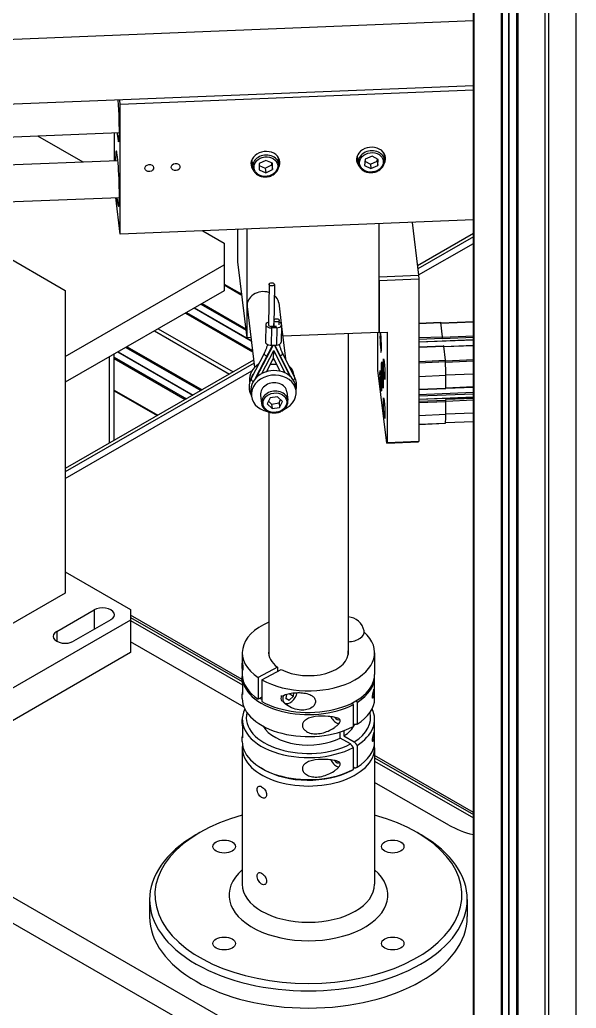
# Model space of a CAD drawing. Header units: millimetres. Extents: x 0 to 7722, y 0 to 5460.
# Drawn here: x 5124.8 to 5335, y 3741.3 to 4114.8 of the extents above; entities that cross this region are included whole.
import ezdxf

# ---------------------------------------------------------------- set-up
doc = ezdxf.new("R2010")
doc.units = ezdxf.units.MM
doc.header["$LTSCALE"] = 5
doc.layers.get('0').update_dxf_attribs({"linetype": 'CONTINUOUS'})

# ---------------------------------------------------------------- blocks, each defined once
blk = doc.blocks.new('RWFWFWEWEFWEFWEF')
for p, q in [((785.66, -271.5), (785.66, 738.17)), ((785.95, -271.91), (785.95, 737.76)), ((802.07, -272.4), (802.07, 737.27)), ((802.28, -272.35), (802.28, 737.33)), ((799.07, -276.45), (799.07, 733.22)), ((799.15, -276.33), (799.15, 733.34)), ((796.24, -277.83), (796.24, 731.84)), ((796.66, -277.83), (796.66, 731.84)), ((802.44, -281.34), (802.44, 728.34)), ((802.53, -281.46), (802.53, 728.21)), ((824.52, -281.46), (824.52, 728.21)), ((812.82, -287.38), (812.82, 722.29)), ((814.23, -287.38), (814.23, 722.29)), ((785.66, 480.12), (311.67, 461.02)), ((785.66, 455.6), (311.67, 436.49)), ((785.66, 453.96), (652.25, 448.58)), ((652.25, 448.58), (652.06, 450.21)), ((652.25, 399.53), (652.25, 448.58)), ((363.54, 426.34), (651.94, 437.96)), ((650.16, 427.37), (650.16, 437.89)), ((621.04, 436.72), (638.1, 426.89)), ((751.76, 430.34), (752.1, 427.56)), ((365.53, 415.9), (651.37, 427.42)), ((701.93, 427.52), (702.27, 424.75)), ((704.8, 426.18), (704.75, 423.81)), ((707.31, 427.42), (704.8, 426.18)), ((709.78, 426.31), (707.31, 427.42)), ((709.53, 425.67), (709.54, 426.42)), ((709.74, 423.95), (709.78, 426.31)), ((711.86, 428.73), (712.2, 425.95)), ((741.83, 429.13), (742.17, 426.36)), ((744.79, 427.9), (744.58, 425.54)), ((744.71, 427.08), (746.75, 426.03)), ((747.38, 429.03), (744.79, 427.9)), ((746.75, 426.03), (749.34, 427.16)), ((746.75, 426.03), (746.96, 424.31)), ((749.76, 427.8), (747.38, 429.03)), ((749.34, 427.16), (749.41, 427.98)), ((749.34, 427.16), (749.55, 425.44)), ((749.55, 425.44), (749.76, 427.8)), ((704.75, 423.81), (707.22, 422.7)), ((704.78, 425.43), (707.01, 424.42)), ((707.01, 424.42), (709.53, 425.67)), ((707.01, 424.42), (707.22, 422.7)), ((707.22, 422.7), (709.74, 423.95)), ((709.53, 425.67), (709.74, 423.95)), ((744.58, 425.54), (746.96, 424.31)), ((746.96, 424.31), (749.55, 425.44)), ((363.54, 401.81), (651.94, 413.43)), ((652.25, 399.53), (650.57, 413.38)), ((576.13, 410.38), (631.45, 378.28)), ((785.66, 404.91), (652.25, 399.53)), ((750.05, 362.41), (750.05, 403.47)), ((762.52, 403.98), (764.95, 384.03)), ((683.43, 400.79), (691.55, 396.11)), ((696.66, 401.32), (696.69, 401.14)), ((696.69, 389.12), (696.69, 401.32)), ((700.18, 360.4), (700.18, 401.46)), ((785.66, 399.72), (764.52, 387.55)), ((691.55, 396.11), (691.55, 387.97)), ((785.66, 398.5), (764.66, 386.41)), ((764.94, 384.12), (785.66, 396.05)), ((700.18, 360.4), (696.69, 389.12)), ((631.45, 353.36), (691.55, 387.97)), ((691.55, 387.97), (691.55, 378.16)), ((750.05, 383.42), (764.95, 384.03)), ((750.05, 382.03), (765.02, 382.63)), ((750.05, 382.03), (750.05, 362.41)), ((764.95, 384.03), (765.02, 382.63)), ((765.02, 382.63), (765.02, 321.32)), ((631.45, 378.28), (631.45, 263.82)), ((691.55, 378.16), (631.45, 343.54)), ((691.55, 380.68), (698.18, 376.86)), ((691.55, 380.34), (698.22, 376.5)), ((708.49, 380.57), (708.24, 365.29)), ((710.49, 380.54), (710.23, 364.72)), ((712.12, 373.63), (713.08, 365.75)), ((677.09, 369.83), (702.25, 355.34)), ((677.29, 369.95), (702.22, 355.59)), ((680.23, 371.64), (701.78, 359.23)), ((680.32, 371.69), (701.77, 359.34)), ((682.73, 373.08), (699.83, 363.23)), ((683.16, 373.32), (699.77, 363.76)), ((700.21, 372.18), (703, 349.19)), ((676.87, 369.7), (702.29, 355.06)), ((676.95, 369.75), (702.27, 355.17)), ((710.25, 366.46), (710.35, 366.46)), ((710.32, 364.73), (710.36, 366.99)), ((712.33, 365.32), (712.36, 366.95)), ((765.02, 365.93), (773.35, 366.27)), ((765.02, 365.82), (773.38, 366.16)), ((774.03, 360.79), (773.38, 366.16)), ((773.39, 366.01), (785.66, 366.51)), ((773.41, 365.9), (785.66, 366.4)), ((665.16, 362.96), (693.49, 346.65)), ((666.58, 363.78), (694.91, 347.46)), ((707.24, 365.31), (707.13, 358.76)), ((709.37, 364.12), (709.27, 357.58)), ((709.3, 364.7), (711.3, 364.76)), ((711.37, 364.18), (709.37, 364.12)), ((710.34, 365.88), (710.25, 365.88)), ((711.37, 364.18), (711.26, 357.64)), ((713.23, 365.3), (713.12, 358.75)), ((713.22, 364.58), (714.7, 352.36)), ((750.05, 362.41), (713.66, 360.94)), ((749.56, 349.56), (749.56, 362.39)), ((750.05, 362.41), (753.05, 362.53)), ((753.05, 362.53), (753.05, 320.83)), ((701.63, 360.46), (700.18, 360.4)), ((738.37, 361.94), (738.37, 240.65)), ((765.02, 360.43), (774.03, 360.79)), ((765.02, 359.87), (774.06, 360.24)), ((765.02, 358.89), (785.66, 359.72)), ((765.02, 358.81), (785.66, 359.64)), ((774.05, 360.59), (785.66, 361.06)), ((785.66, 360.5), (774.06, 360.03)), ((774.06, 360.03), (774.06, 360.24)), ((651.34, 355), (679.67, 338.69)), ((651.43, 355.05), (679.76, 338.74)), ((654.34, 356.73), (682.67, 340.42)), ((654.55, 356.85), (682.88, 340.53)), ((654.74, 356.96), (683.07, 340.65)), ((654.83, 357.01), (683.16, 340.7)), ((709.82, 357.6), (703.27, 344.94)), ((710, 357.6), (703.67, 345.36)), ((705.78, 346.86), (710.26, 355.52)), ((709.27, 357.58), (711.26, 357.64)), ((710.26, 355.52), (714.44, 347.14)), ((716.48, 345.8), (710.58, 357.62)), ((716.68, 345.6), (710.69, 357.62)), ((765.02, 356.92), (774.45, 357.3)), ((765.02, 356.85), (774.46, 357.23)), ((775.11, 351.87), (774.46, 357.23)), ((774.48, 357.1), (785.66, 357.55)), ((774.49, 357.03), (785.66, 357.48)), ((702.67, 351.93), (631.45, 310.92)), ((648.13, 353.15), (648.13, 320.53)), ((650.01, 321.61), (650.01, 354.23)), ((650.01, 353), (677.27, 337.3)), ((650.01, 352.51), (676.84, 337.06)), ((706.63, 354.49), (701.69, 344.93)), ((707.46, 347.54), (710.12, 352.68)), ((710.11, 352.66), (712.55, 347.76)), ((718.2, 345.35), (713.57, 354.62)), ((765.02, 351.46), (775.11, 351.87)), ((765.02, 350.95), (775.15, 351.36)), ((775.13, 351.72), (785.66, 352.14)), ((775.16, 351.19), (785.66, 351.61)), ((702.81, 350.79), (631.45, 309.7)), ((631.45, 307.25), (701.98, 347.87)), ((749.63, 348.17), (749.56, 349.56)), ((752.98, 320.59), (749.63, 348.17)), ((701.11, 344.02), (701.16, 343.6)), ((717.99, 346.07), (718.03, 345.68)), ((765.02, 345.77), (775.26, 346.19)), ((775.26, 346.33), (785.66, 346.75)), ((775.26, 341.36), (775.26, 346.19)), ((650.01, 340.62), (666.52, 331.11)), ((650.01, 340.28), (666.22, 330.94)), ((701.81, 338.27), (701.6, 339.99)), ((718.69, 340.32), (718.48, 342.05)), ((765.02, 340.95), (775.26, 341.36)), ((765.02, 340.78), (775.25, 341.19)), ((775.26, 341.51), (785.66, 341.93)), ((775.26, 341.34), (785.66, 341.76)), ((705.28, 338.69), (705.67, 335.53)), ((708.87, 337.62), (707.82, 335.38)), ((708.31, 336.42), (709.41, 335.33)), ((711.72, 338.09), (708.87, 337.62)), ((713.51, 336.32), (711.72, 338.09)), ((712.25, 335.8), (712.82, 337)), ((712.46, 334.08), (713.51, 336.32)), ((715.21, 339.9), (715.59, 336.74)), ((765.02, 338.96), (785.66, 339.8)), ((765.02, 338.41), (785.66, 339.24)), ((765.02, 337.17), (785.66, 338)), ((765.02, 337.13), (785.66, 337.96)), ((765.02, 336.44), (775.23, 336.85)), ((765.02, 335.88), (775.26, 336.29)), ((785.66, 337.42), (775.21, 336.99)), ((775.23, 336.85), (775.21, 336.99)), ((775.26, 336.44), (785.66, 336.86)), ((775.26, 331.47), (775.26, 336.29)), ((707.82, 335.38), (709.62, 333.61)), ((709.41, 335.33), (712.25, 335.8)), ((709.41, 335.33), (709.62, 333.61)), ((709.62, 333.61), (712.46, 334.08)), ((712.25, 335.8), (712.46, 334.08)), ((708.37, 332.33), (708.37, 240.65)), ((765.02, 331.06), (775.26, 331.47)), ((775.17, 328.36), (785.66, 328.78)), ((775.17, 328.31), (785.66, 328.73)), ((775.26, 331.61), (785.66, 332.03)), ((765.02, 327.68), (775.15, 328.09)), ((765.02, 327.64), (775.14, 328.05)), ((753.05, 320.83), (765.02, 321.32)), ((765.02, 321.32), (764.95, 321.07)), ((752.98, 320.59), (764.95, 321.07)), ((753.05, 320.83), (752.98, 320.59)), ((631.45, 271.96), (656.2, 257.71)), ((631.45, 263.82), (532.45, 206.81)), ((628.26, 249.36), (642.41, 257.51)), ((642.41, 257.51), (642.41, 250.18)), ((656.2, 257.71), (656.2, 253.64)), ((698.37, 231.25), (656.2, 255.54)), ((656.2, 254.72), (698.37, 230.43)), ((656.2, 253.64), (557.2, 196.63)), ((648.77, 253.84), (634.63, 245.7)), ((656.2, 253.64), (656.2, 241.38)), ((656.2, 253.5), (698.41, 229.19)), ((628.26, 249.36), (628.26, 245.7)), ((699.03, 220.78), (656.2, 245.45)), ((656.2, 241.38), (557.2, 184.37)), ((698.37, 241.35), (698.37, 238.35)), ((748.37, 241.35), (748.37, 233.18)), ((698.37, 236.19), (698.37, 233.18)), ((711.7, 235.88), (704.41, 231.97)), ((711.7, 235.88), (711.7, 234.31)), ((698.37, 230.94), (698.37, 232.36)), ((704.41, 231.97), (704.41, 223.79)), ((705.78, 231.13), (713.06, 235.04)), ((748.37, 224.08), (748.37, 232.36)), ((705.78, 231.13), (705.78, 222.95)), ((698.37, 224.08), (698.37, 225.61)), ((705.78, 224.53), (704.41, 223.79)), ((715.1, 225.71), (714.82, 224.06)), ((714.85, 224.24), (716.08, 223.48)), ((716.03, 225.95), (717.68, 224.93)), ((716.08, 223.48), (717.68, 224.93)), ((717.68, 224.93), (717.9, 226.2)), ((748.12, 227.56), (748.12, 224.91)), ((714.82, 224.06), (716.08, 223.48)), ((740.33, 213.5), (740.33, 221.78)), ((741.74, 222.6), (741.74, 214.31)), ((698.37, 214.59), (698.37, 216.12)), ((740.68, 214.22), (740.33, 214.42)), ((748.37, 207.83), (748.37, 216.12)), ((698.37, 207.83), (698.37, 209.26)), ((735.37, 209.1), (735.37, 211.45)), ((736.79, 211.93), (736.79, 209.92)), ((736.79, 209.92), (740.68, 207.67)), ((748.12, 211.21), (748.12, 208.56)), ((739.27, 206.86), (735.37, 209.1)), ((740.33, 197.26), (740.33, 205.54)), ((741.74, 206.36), (741.74, 198.07)), ((698.37, 205.38), (698.37, 153.88)), ((748.37, 205.38), (748.37, 153.88)), ((785.66, 180.98), (748.37, 202.46)), ((772.87, 56.1), (521.8, 200.68)), ((741.03, 197.66), (740.33, 198.07)), ((748.37, 201.64), (785.66, 180.17)), ((748.37, 200.42), (785.66, 178.95)), ((772.87, 46.29), (513.29, 195.78)), ((706.33, 197.28), (705.62, 197.69)), ((776.4, 176.23), (748.37, 192.37)), ((682.2, 173.32), (680.78, 172.49)), ((764.54, 173.32), (765.96, 172.49)), ((663.37, 148.15), (663.37, 141.61)), ((783.37, 148.15), (783.37, 141.61))]:
    blk.add_line(p, q)
blk.add_arc((738, 248.39), 6.5, 10.8466, 86.7648)
for centre, major_axis, ratio, start_param, end_param in [((651.21, 444.94), (0.42, -10.49), 0.057089, 5.442117, 8.37593), ((651.21, 420.41), (0.42, -10.49), 0.057089, 5.442117, 10.265847), ((707.12, 426.27), (5.46, 0.66), 0.815551, 5.744718, 9.963245), ((707.23, 425.35), (4.96, 0.6), 0.815551, 0, 3.141593), ((747.02, 427.88), (5.46, 0.66), 0.815551, 5.744718, 9.963245), ((747.13, 426.96), (4.96, 0.6), 0.815551, 0, 3.141593), ((746.75, 430.12), (5.46, 0.66), 0.815551, 5.853486, 6.028881), ((706.85, 428.51), (-5.46, -0.66), 0.815551, 0.254304, 0.4297), ((706.85, 428.51), (5.46, 0.66), 0.815551, 5.853486, 6.028881), ((746.75, 430.12), (-5.46, -0.66), 0.815551, 0.254304, 0.4297), ((706.16, 372.9), (-5.96, -0.72), 0.815551, 4.223494, 6.283185), ((706.16, 372.9), (5.96, 0.72), 0.815551, 0, 0.680132), ((709.23, 365.27), (-2, 0.03), 0.575031, 5.235988, 7.933421), ((711.23, 365.33), (2, -0.03), 0.575031, 4.791829, 7.271806), ((773.38, 365.67), (-0.024, 0.6), 0.057089, 5.668376, 6.283185), ((709.23, 365.27), (-1, 0.017), 0.575031, 0, 1.650236), ((711.23, 365.33), (1, -0.017), 0.575031, 4.791829, 4.841849), ((750.67, 358.76), (0.16, -4), 0.057089, 3.550701, 9.015669), ((709.13, 358.73), (-2, 0.03), 0.575031, 0, 1.650236), ((711.12, 358.79), (2, -0.03), 0.575031, 4.791829, 6.283185), ((774.03, 360.47), (-0.016, 0.4), 0.057089, 4.09758, 5.668376), ((710.14, 356.53), (-0.03, -3.86), 0.034778, 0.068366, 1.307245), ((774.46, 356.9), (-0.016, 0.4), 0.057089, 5.668376, 6.283185), ((707.51, 354.03), (-0.888, 0.459), 0.505827, 0, 1.990315), ((709.55, 345.04), (8.44, 1.03), 0.815551, 1.366184, 1.446467), ((712.68, 354.18), (0.895, 0.446), 0.555769, 4.467514, 6.283185), ((775.11, 351.38), (-0.024, 0.6), 0.057089, 4.676937, 5.668376), ((774.59, 351.67), (-0.38, 9.54), 0.057089, 4.09758, 4.676937), ((709.55, 345.04), (-8.44, -1.03), 0.815551, 5.246088, 6.283185), ((710.04, 341.02), (8.44, 1.03), 0.815551, 0, 3.141593), ((709.76, 343.32), (8.44, 1.03), 0.815551, 1.285414, 1.5817), ((709.55, 345.04), (8.44, 1.03), 0.815551, 0, 0.616159), ((751.6, 346.24), (0.13, -3.11), 0.057089, 3.522773, 5.902005), ((710.25, 339.3), (8.44, 1.03), 0.815551, 5.086569, 10.621394), ((709.76, 343.32), (-8.44, -1.03), 0.815551, 5.599766, 5.962277), ((702.57, 344.47), (-0.888, 0.459), 0.505827, 0, 1.772959), ((710.25, 339.3), (4.96, 0.6), 0.815551, 0, 3.141593), ((717.31, 344.9), (0.895, 0.446), 0.555769, 4.786255, 6.283185), ((710.63, 336.14), (4.96, 0.6), 0.815551, 0, 3.141593), ((775.23, 341.59), (0.016, -0.4), 0.057089, 0, 0.955987), ((775.23, 336.52), (-0.016, 0.4), 0.057089, 4.09758, 5.668376), ((774.59, 336.96), (0.38, -9.54), 0.057089, 0.37663, 0.955987), ((775.11, 328.65), (0.024, -0.6), 0.057089, 0, 0.37663), ((645.59, 255.68), (4.5, 0), 0.575862, 5.497787, 8.63938), ((723.37, 241.35), (-25, 0), 0.575862, 5.35589, 6.993219), ((631.45, 247.53), (-4.5, 0), 0.575862, 5.497787, 8.63938), ((723.37, 241.35), (25, 0), 0.575862, 3.931648, 6.852707), ((738, 249.21), (6.42, 0), 0.575862, 4.769535, 6.393078), ((723.37, 241.35), (-15.05, 0), 0.575862, 6.201649, 6.966736), ((723.37, 241.35), (15.05, 0), 0.575862, 3.958131, 6.364722), ((723.37, 232.36), (-25, 0), 0.575862, 6.254788, 8.599369), ((723.37, 233.18), (-25, 0), 0.575862, 0, 0.710034), ((723.37, 233.18), (25, 0), 0.575862, 3.931648, 6.283185), ((723.37, 232.36), (25, 0), 0.575862, 5.537798, 6.311583), ((723.37, 233.18), (24, 0), 0.575862, 3.849958, 3.889474), ((716.08, 225.72), (-2.23, -3.62), 0.598165, 5.199623, 5.828712), ((716.42, 225.51), (-1.97, -3.19), 0.598165, 5.176295, 8.431784), ((723.37, 224.08), (-25, 0), 0.575862, 0, 2.316184), ((723.37, 224.08), (25, 0), 0.575862, 5.537798, 6.283185), ((723.37, 216.12), (-25, 0), 0.575862, 6.003211, 8.599369), ((723.37, 216.83), (-23.5, 0), 0.575862, 6.137838, 8.596814), ((733.98, 218.09), (-2, 3.47), 0.578093, 1.496667, 2.662051), ((733.98, 218.09), (1.12, -1.95), 0.578093, 4.949724, 6.35173), ((723.37, 216.83), (23.5, 0), 0.575862, 5.540353, 6.428532), ((723.37, 216.12), (25, 0), 0.575862, 5.537798, 6.563159), ((723.37, 216.83), (-18, 0), 0.575862, 0.32006, 2.30061), ((723.37, 216.83), (18, 0), 0.575862, 5.553371, 6.029402), ((723.37, 205.38), (25, 0), 0.575862, 3.056308, 6.36847), ((723.37, 207.83), (-25, 0), 0.575862, 0, 2.316184), ((723.37, 207.83), (25, 0), 0.575862, 5.537798, 6.283185), ((733.98, 201.74), (-2, 3.47), 0.578093, 1.496667, 2.662051), ((733.98, 201.74), (1.12, -1.95), 0.578093, 4.949724, 6.35173), ((723.37, 207.02), (24, 0), 0.575862, 3.923138, 5.456108), ((723.37, 149.79), (58, 0), 0.575862, 2.016435, 7.408343), ((797.62, 188.44), (30, 0), 0.575862, 3.926991, 4.302321), ((723.37, 148.15), (60, 0), 0.575862, 2.360047, 7.064731), ((723.37, 149.79), (30, 0), 0.575862, 2.555907, 6.868871), ((723.37, 153.88), (25, 0), 0.575862, 3.141593, 6.283185), ((723.37, 141.61), (60, 0), 0.575862, 3.141593, 6.283185)]:
    blk.add_ellipse(centre, major_axis=major_axis, ratio=ratio, start_param=start_param, end_param=end_param)
for centre, major_axis, ratio in [((747.17, 426.67), (4.47, 0.54), 0.815551), ((663.23, 424.5), (1.64, 0.2), 0.815551), ((673.2, 424.9), (1.64, 0.2), 0.815551), ((707.27, 425.06), (4.47, 0.54), 0.815551), ((709.49, 380.56), (-1, 0.017), 0.575031), ((711.36, 366.97), (-1, 0.017), 0.575031), ((751.3, 346.23), (-0.2, 5), 0.057089), ((751.93, 348.42), (-0.16, 4), 0.057089), ((750.67, 344.05), (-0.16, 4), 0.057089), ((710.67, 335.85), (4.47, 0.54), 0.815551), ((751.93, 333.7), (-0.16, 4), 0.057089), ((691.55, 168.11), (-4.25, 0), 0.575862), ((755.19, 168.11), (-4.25, 0), 0.575862), ((691.55, 131.47), (-4.25, 0), 0.575862), ((755.19, 131.47), (-4.25, 0), 0.575862)]:
    blk.add_ellipse(centre, major_axis=major_axis, ratio=ratio)
for points, knots in [([(702.27, 424.75), (702.32, 424.31), (702.46, 423.89), (702.87, 423.11), (703.16, 422.74), (703.86, 422.11), (704.27, 421.84), (705.19, 421.43), (705.7, 421.29), (706.75, 421.15), (707.29, 421.15), (708.35, 421.29), (708.88, 421.44), (709.85, 421.86), (710.3, 422.13), (711.08, 422.79), (711.41, 423.16), (711.9, 423.98), (712.07, 424.42), (712.23, 425.23), (712.24, 425.59), (712.2, 425.95)], [0.098814, 0.098814, 0.098814, 0.098814, 0.404241, 0.404241, 0.714272, 0.714272, 1.033339, 1.033339, 1.35895, 1.35895, 1.687264, 1.687264, 2.016153, 2.016153, 2.344305, 2.344305, 2.669363, 2.669363, 2.987192, 2.987192, 3.240407, 3.240407, 3.240407, 3.240407]), ([(742.17, 426.36), (742.22, 425.92), (742.36, 425.5), (742.78, 424.71), (743.06, 424.35), (743.76, 423.72), (744.18, 423.45), (745.1, 423.04), (745.6, 422.9), (746.65, 422.76), (747.19, 422.76), (748.26, 422.9), (748.78, 423.05), (749.75, 423.47), (750.2, 423.74), (750.98, 424.4), (751.31, 424.77), (751.8, 425.59), (751.98, 426.03), (752.13, 426.84), (752.14, 427.2), (752.1, 427.56)], [0.098814, 0.098814, 0.098814, 0.098814, 0.404241, 0.404241, 0.714272, 0.714272, 1.033339, 1.033339, 1.35895, 1.35895, 1.687264, 1.687264, 2.016153, 2.016153, 2.344305, 2.344305, 2.669363, 2.669363, 2.987192, 2.987192, 3.240407, 3.240407, 3.240407, 3.240407]), ([(707.85, 357.85), (707.78, 357.5), (707.68, 357.15), (707.46, 356.41), (707.32, 356.02), (707, 355.25), (706.82, 354.86), (706.63, 354.49)], [3.3220552, 3.3220552, 3.3220552, 3.3220552, 3.392082, 3.392082, 3.4710402, 3.4710402, 3.5499984, 3.5499984, 3.5499984, 3.5499984]), ([(713.57, 354.62), (713.39, 354.99), (713.23, 355.36), (712.94, 356.11), (712.81, 356.49), (712.61, 357.22), (712.53, 357.57), (712.46, 357.92)], [5.9020088, 5.9020088, 5.9020088, 5.9020088, 5.9809671, 5.9809671, 6.0599253, 6.0599253, 6.1309021, 6.1309021, 6.1309021, 6.1309021]), ([(751.65, 343.32), (751.64, 343.38), (751.63, 343.45), (751.59, 343.74), (751.56, 343.99), (751.52, 344.56), (751.49, 344.87), (751.46, 345.51), (751.44, 345.85), (751.41, 346.53), (751.4, 346.87), (751.38, 347.52), (751.38, 347.82), (751.38, 348.38), (751.39, 348.63), (751.4, 348.96), (751.41, 349.07), (751.42, 349.16)], [2.936607, 2.936607, 2.936607, 2.936607, 3.072126, 3.072126, 3.430513, 3.430513, 3.758872, 3.758872, 4.082737, 4.082737, 4.40566, 4.40566, 4.729346, 4.729346, 5.056862, 5.056862, 5.258553, 5.258553, 5.258553, 5.258553]), ([(701.69, 344.93), (701.3, 344.18), (701.05, 343.38), (700.87, 341.78), (700.93, 340.98), (701.27, 339.68), (701.49, 339.17), (701.76, 338.68)], [5.8747795, 5.8747795, 5.8747795, 5.8747795, 6.1902754, 6.1902754, 6.496373, 6.496373, 6.7088051, 6.7088051, 6.7088051, 6.7088051]), ([(718.64, 340.73), (718.77, 341.22), (718.85, 341.71), (718.91, 342.99), (718.79, 343.79), (718.45, 344.81), (718.33, 345.08), (718.2, 345.35)], [9.196786, 9.196786, 9.196786, 9.196786, 9.3878884, 9.3878884, 9.6929564, 9.6929564, 9.8059544, 9.8059544, 9.8059544, 9.8059544]), ([(705.67, 335.53), (705.72, 335.1), (705.86, 334.68), (706.27, 333.89), (706.56, 333.53), (707.26, 332.9), (707.67, 332.63), (708.59, 332.22), (709.1, 332.08), (710.15, 331.94), (710.69, 331.94), (711.75, 332.08), (712.28, 332.23), (713.25, 332.65), (713.7, 332.92), (714.48, 333.57), (714.81, 333.95), (715.3, 334.77), (715.47, 335.21), (715.63, 336.02), (715.64, 336.38), (715.59, 336.74)], [0.098814, 0.098814, 0.098814, 0.098814, 0.404241, 0.404241, 0.714272, 0.714272, 1.033339, 1.033339, 1.35895, 1.35895, 1.687264, 1.687264, 2.016153, 2.016153, 2.344305, 2.344305, 2.669363, 2.669363, 2.987192, 2.987192, 3.240407, 3.240407, 3.240407, 3.240407]), ([(698.37, 238.35), (698.37, 238.33), (698.37, 238.3), (698.37, 238.17), (698.38, 238.03), (698.39, 237.88)], [1.3478069, 1.3478069, 1.3478069, 1.3478069, 1.371282, 1.371282, 1.4502692, 1.4502692, 1.4502692, 1.4502692]), ([(698.39, 235.43), (698.38, 235.59), (698.37, 235.8), (698.37, 236.28), (698.37, 236.55), (698.38, 237), (698.39, 237.2), (698.39, 237.55), (698.4, 237.71), (698.4, 237.84)], [0.8857915, 0.8857915, 0.8857915, 0.8857915, 0.97157, 0.97157, 1.0573486, 1.0573486, 1.112644, 1.112644, 1.1587943, 1.1587943, 1.1587943, 1.1587943]), ([(698.39, 237.88), (698.4, 237.72), (698.42, 237.51), (698.47, 237.06), (698.5, 236.8), (698.54, 236.34), (698.57, 236.11), (698.6, 235.77), (698.6, 235.65), (698.61, 235.44), (698.62, 235.34), (698.62, 235.17), (698.61, 235.1), (698.61, 234.99), (698.6, 234.94), (698.58, 234.83), (698.56, 234.81), (698.51, 234.8), (698.48, 234.87), (698.43, 235.09), (698.41, 235.25), (698.39, 235.43)], [0.2823298, 0.2823298, 0.2823298, 0.2823298, 0.3666022, 0.3666022, 0.4508746, 0.4508746, 0.5177017, 0.5177017, 0.5511153, 0.5511153, 0.5845289, 0.5845289, 0.6129703, 0.6129703, 0.6414118, 0.6414118, 0.6982946, 0.6982946, 0.7920431, 0.7920431, 0.8857915, 0.8857915, 0.8857915, 0.8857915]), ([(698.37, 230.94), (698.37, 230.5), (698.38, 230.04), (698.41, 229.15), (698.43, 228.68), (698.46, 227.76), (698.47, 227.33), (698.47, 226.97)], [3.132336, 3.132336, 3.132336, 3.132336, 3.272269, 3.272269, 3.4039217, 3.4039217, 3.5355745, 3.5355745, 3.5355745, 3.5355745]), ([(698.47, 226.97), (698.47, 226.61), (698.46, 226.29), (698.43, 225.82), (698.41, 225.67), (698.38, 225.5), (698.36, 225.56), (698.39, 225.87), (698.42, 226.08), (698.46, 226.31)], [0, 0, 0, 0, 0.1316528, 0.1316528, 0.2633055, 0.2633055, 0.4610256, 0.4610256, 0.6148572, 0.6148572, 0.6148572, 0.6148572]), ([(713.56, 224.9), (713.61, 224.95), (713.66, 225), (714.21, 225.45), (715, 225.71), (716.4, 226.04), (717.2, 226.15), (718.87, 226.28), (719.74, 226.29), (720.54, 226.23)], [1.7253964, 1.7253964, 1.7253964, 1.7253964, 1.7532681, 1.7532681, 2.0024457, 2.0024457, 2.2454313, 2.2454313, 2.4884169, 2.4884169, 2.4884169, 2.4884169]), ([(720.54, 226.23), (721.26, 226.19), (722.04, 226.08), (723.52, 225.71), (724.2, 225.43), (725.12, 224.81), (725.45, 224.49), (725.91, 223.76), (726.03, 223.35), (726.03, 222.95), (726.03, 222.55), (725.91, 222.13), (725.45, 221.35), (725.12, 221), (724.2, 220.32), (723.52, 220.02), (722.04, 219.68), (721.26, 219.65), (720.54, 219.69)], [2.488417, 2.488417, 2.488417, 2.488417, 2.704752, 2.704752, 2.921088, 2.921088, 3.067608, 3.067608, 3.214129, 3.214129, 3.214129, 3.360649, 3.360649, 3.507169, 3.507169, 3.723505, 3.723505, 3.93984, 3.93984, 3.93984, 3.93984]), ([(748.12, 224.91), (748.07, 224.7), (748, 224.51), (747.85, 224.23), (747.77, 224.15), (747.66, 224.13), (747.62, 224.16), (747.57, 224.26), (747.56, 224.31), (747.54, 224.42), (747.53, 224.5), (747.53, 224.58), (747.53, 224.67), (747.54, 224.76), (747.56, 224.96), (747.57, 225.06), (747.62, 225.38), (747.66, 225.6), (747.77, 226.13), (747.85, 226.47), (748, 227.08), (748.07, 227.35), (748.12, 227.56)], [0.9864125, 0.9864125, 0.9864125, 0.9864125, 1.0988316, 1.0988316, 1.2112507, 1.2112507, 1.2736093, 1.2736093, 1.3047887, 1.3047887, 1.335968, 1.335968, 1.335968, 1.3671473, 1.3671473, 1.3983267, 1.3983267, 1.4606853, 1.4606853, 1.5731044, 1.5731044, 1.6855235, 1.6855235, 1.6855235, 1.6855235]), ([(720.54, 219.69), (719.62, 219.75), (718.63, 219.97), (716.74, 220.65), (715.84, 221.12), (714.63, 221.98), (714.17, 222.37), (713.72, 222.91), (713.63, 223.03), (713.56, 223.15)], [0.7257117, 0.7257117, 0.7257117, 0.7257117, 1.0051556, 1.0051556, 1.2845996, 1.2845996, 1.4503741, 1.4503741, 1.4969437, 1.4969437, 1.4969437, 1.4969437]), ([(735.39, 215.65), (735.39, 215.47), (735.33, 215.27), (735.13, 214.89), (735, 214.7), (734.6, 214.22), (734.31, 213.94), (733.69, 213.43), (733.36, 213.19), (732.34, 212.5), (731.6, 212.1), (729.26, 211.1), (727.57, 210.69), (725.3, 210.73), (724.59, 210.82), (723.27, 211.21), (722.67, 211.52), (721.88, 212.16), (721.59, 212.49), (721.2, 213.19), (721.1, 213.58), (721.1, 214.3), (721.2, 214.67), (721.59, 215.34), (721.88, 215.64), (722.67, 216.24), (723.27, 216.53), (724.59, 216.96), (725.3, 217.1), (727.57, 217.41), (729.26, 217.41), (731.6, 217.24), (732.34, 217.15), (733.36, 216.97), (733.69, 216.89), (734.31, 216.71), (734.6, 216.6), (735, 216.36), (735.13, 216.25), (735.33, 215.99), (735.39, 215.83), (735.39, 215.65)], [0, 0, 0, 0, 0.065119, 0.065119, 0.130238, 0.130238, 0.252589, 0.252589, 0.374939, 0.374939, 0.61964, 0.61964, 1.109042, 1.109042, 1.306762, 1.306762, 1.504482, 1.504482, 1.636134, 1.636134, 1.767787, 1.767787, 1.89944, 1.89944, 2.031093, 2.031093, 2.228813, 2.228813, 2.426533, 2.426533, 2.915935, 2.915935, 3.160635, 3.160635, 3.282986, 3.282986, 3.405336, 3.405336, 3.470455, 3.470455, 3.535574, 3.535574, 3.535574, 3.535574]), ([(698.37, 214.58), (698.37, 214.15), (698.38, 213.69), (698.41, 212.8), (698.43, 212.32), (698.46, 211.41), (698.47, 210.97), (698.47, 210.62)], [3.132336, 3.132336, 3.132336, 3.132336, 3.272269, 3.272269, 3.4039217, 3.4039217, 3.5355745, 3.5355745, 3.5355745, 3.5355745]), ([(698.47, 210.62), (698.47, 210.26), (698.46, 209.94), (698.43, 209.47), (698.41, 209.32), (698.38, 209.15), (698.36, 209.21), (698.39, 209.52), (698.42, 209.73), (698.46, 209.96)], [0, 0, 0, 0, 0.1316528, 0.1316528, 0.2633055, 0.2633055, 0.4610256, 0.4610256, 0.6148572, 0.6148572, 0.6148572, 0.6148572]), ([(748.12, 208.56), (748.07, 208.35), (748, 208.16), (747.85, 207.88), (747.77, 207.79), (747.66, 207.78), (747.62, 207.81), (747.57, 207.91), (747.56, 207.95), (747.54, 208.07), (747.53, 208.14), (747.53, 208.23), (747.53, 208.31), (747.54, 208.41), (747.56, 208.61), (747.57, 208.71), (747.62, 209.03), (747.66, 209.25), (747.77, 209.78), (747.85, 210.12), (748, 210.73), (748.07, 211), (748.12, 211.21)], [0.9864125, 0.9864125, 0.9864125, 0.9864125, 1.0988316, 1.0988316, 1.2112507, 1.2112507, 1.2736093, 1.2736093, 1.3047887, 1.3047887, 1.335968, 1.335968, 1.335968, 1.3671473, 1.3671473, 1.3983267, 1.3983267, 1.4606853, 1.4606853, 1.5731044, 1.5731044, 1.6855235, 1.6855235, 1.6855235, 1.6855235]), ([(735.39, 199.3), (735.39, 199.12), (735.33, 198.92), (735.13, 198.54), (735, 198.35), (734.6, 197.87), (734.31, 197.59), (733.69, 197.08), (733.36, 196.84), (732.34, 196.15), (731.6, 195.75), (729.26, 194.74), (727.57, 194.34), (725.3, 194.38), (724.59, 194.47), (723.27, 194.86), (722.67, 195.17), (721.88, 195.81), (721.59, 196.13), (721.2, 196.84), (721.1, 197.23), (721.1, 197.94), (721.2, 198.32), (721.59, 198.99), (721.88, 199.29), (722.67, 199.89), (723.27, 200.18), (724.59, 200.61), (725.3, 200.75), (727.57, 201.06), (729.26, 201.05), (731.6, 200.89), (732.34, 200.8), (733.36, 200.61), (733.69, 200.54), (734.31, 200.36), (734.6, 200.25), (735, 200.01), (735.13, 199.9), (735.33, 199.64), (735.39, 199.48), (735.39, 199.3)], [0, 0, 0, 0, 0.065119, 0.065119, 0.130238, 0.130238, 0.252589, 0.252589, 0.374939, 0.374939, 0.61964, 0.61964, 1.109042, 1.109042, 1.306762, 1.306762, 1.504482, 1.504482, 1.636134, 1.636134, 1.767787, 1.767787, 1.89944, 1.89944, 2.031093, 2.031093, 2.228813, 2.228813, 2.426533, 2.426533, 2.915935, 2.915935, 3.160635, 3.160635, 3.282986, 3.282986, 3.405336, 3.405336, 3.470455, 3.470455, 3.535574, 3.535574, 3.535574, 3.535574]), ([(704.01, 189.73), (704.01, 189.99), (704.05, 190.23), (704.22, 190.62), (704.34, 190.77), (704.63, 190.94), (704.82, 190.97), (705.24, 190.92), (705.47, 190.83), (705.91, 190.58), (706.16, 190.39), (706.61, 189.94), (706.82, 189.68), (707.15, 189.15), (707.3, 188.85), (707.5, 188.25), (707.55, 187.95), (707.55, 187.7)], [0.7539144, 0.7539144, 0.7539144, 0.7539144, 0.8481538, 0.8481538, 0.9423933, 0.9423933, 1.0366324, 1.0366324, 1.1308715, 1.1308715, 1.2251107, 1.2251107, 1.3193498, 1.3193498, 1.4135893, 1.4135893, 1.5078287, 1.5078287, 1.5078287, 1.5078287]), ([(707.55, 187.7), (707.55, 187.44), (707.5, 187.19), (707.3, 186.78), (707.15, 186.62), (706.82, 186.43), (706.61, 186.38), (706.16, 186.41), (705.91, 186.49), (705.47, 186.75), (705.24, 186.94), (704.82, 187.41), (704.63, 187.68), (704.34, 188.24), (704.22, 188.56), (704.05, 189.17), (704.01, 189.47), (704.01, 189.73)], [0, 0, 0, 0, 0.0942395, 0.0942395, 0.1884789, 0.1884789, 0.282718, 0.282718, 0.3769572, 0.3769572, 0.4711963, 0.4711963, 0.5654354, 0.5654354, 0.6596749, 0.6596749, 0.7539144, 0.7539144, 0.7539144, 0.7539144]), ([(704.01, 157.03), (704.01, 157.29), (704.05, 157.53), (704.22, 157.92), (704.34, 158.07), (704.63, 158.24), (704.82, 158.27), (705.24, 158.22), (705.47, 158.13), (705.91, 157.88), (706.16, 157.69), (706.61, 157.24), (706.82, 156.98), (707.15, 156.45), (707.3, 156.14), (707.5, 155.55), (707.55, 155.25), (707.55, 154.99)], [0.7539144, 0.7539144, 0.7539144, 0.7539144, 0.8481538, 0.8481538, 0.9423933, 0.9423933, 1.0366324, 1.0366324, 1.1308715, 1.1308715, 1.2251107, 1.2251107, 1.3193498, 1.3193498, 1.4135893, 1.4135893, 1.5078287, 1.5078287, 1.5078287, 1.5078287]), ([(707.55, 154.99), (707.55, 154.74), (707.5, 154.49), (707.3, 154.08), (707.15, 153.92), (706.82, 153.72), (706.61, 153.67), (706.16, 153.71), (705.91, 153.79), (705.47, 154.04), (705.24, 154.23), (704.82, 154.7), (704.63, 154.98), (704.34, 155.54), (704.22, 155.85), (704.05, 156.47), (704.01, 156.77), (704.01, 157.03)], [0, 0, 0, 0, 0.0942395, 0.0942395, 0.1884789, 0.1884789, 0.282718, 0.282718, 0.3769572, 0.3769572, 0.4711963, 0.4711963, 0.5654354, 0.5654354, 0.6596749, 0.6596749, 0.7539144, 0.7539144, 0.7539144, 0.7539144])]:
    blk.add_open_spline(points, degree=3, knots=knots)
for points in [[(747.55, 224.89), (747.74, 224.89), (747.94, 224.9), (748.12, 224.91)], [(747.55, 208.54), (747.74, 208.54), (747.94, 208.55), (748.12, 208.56)]]:
    blk.add_open_spline(points, degree=3)
for points, weights in [([(740.33, 221.78), (740.14, 222.1), (739.96, 222.41)], [1.01710471697, 1.01517581975, 1.01314155154]), ([(741.39, 223.2), (741.56, 222.9), (741.74, 222.6)], [1.01329916885, 1.0152506214, 1.01710471697]), ([(741.74, 214.31), (741.19, 214.26), (740.68, 214.22)], [1.8083330961, 1.86376102098, 1.91904736729]), ([(740.33, 205.54), (739.78, 206.22), (739.27, 206.86)], [1.8083330961, 1.86376102098, 1.91904736729]), ([(740.68, 207.67), (741.19, 207.04), (741.74, 206.36)], [1.91904736729, 1.86376102098, 1.8083330961]), ([(741.74, 198.07), (741.38, 197.86), (741.03, 197.66)], [1.0171047173, 1.01331361841, 1.00911548321]), ([(739.62, 196.85), (739.97, 197.05), (740.33, 197.26)], [1.00911548321, 1.01331361841, 1.0171047173])]:
    blk.add_rational_spline(points, weights, degree=2)

msp = doc.modelspace()

# ---------------------------------------------------------------- block references
msp.add_blockref('RWFWFWEWEFWEFWEF', (4510.5, 3634.26))

doc.saveas('drawing.dxf')
